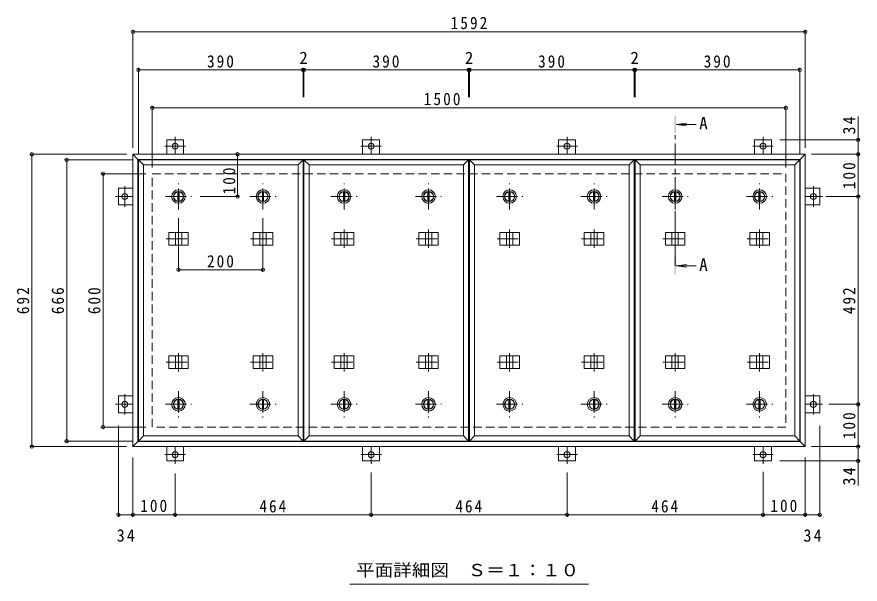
# Model space of a CAD drawing. Units: millimetres at full size, sheet at 1:10. Extents: x -2570 to 2311, y -1962 to 1160.
# Drawn here: x -2158 to -161, y -247 to 1096 of the extents above; entities that cross this region are included whole.
import ezdxf
from ezdxf.enums import TextEntityAlignment as Align

# ---------------------------------------------------------------- set-up
doc = ezdxf.new("R2010")
doc.units = ezdxf.units.MM
doc.header["$LTSCALE"] = 10
doc.header["$PDMODE"] = 32
doc.header["$PDSIZE"] = 8
doc.linetypes.add('CHAIN1', pattern=[8, 5, -1, 1, -1])
doc.linetypes.add('DASHED2', pattern=[3, 2, -1])
for name, color, linetype, lineweight in [('0-1_躯体', 2, 'DASHED2', 9), ('0-2_仕上', 3, 'Continuous', 9), ('0-3_建具', 4, 'Continuous', 9), ('0-5_寸法', 4, 'Continuous', 9), ('0-C', 2, 'Continuous', 9), ('0-E', 3, 'Continuous', 9), ('0-F', 7, 'Continuous', 9)]:
    doc.layers.add(name, color=color, linetype=linetype, lineweight=lineweight)
doc.styles.add('ＭＳ ゴシック', font='')
doc.styles.get('ＭＳ ゴシック').set_extended_font_data('MS Gothic')

msp = doc.modelspace()

# ---------------------------------------------------------------- linework, layer by layer
at = {"layer": '0-1_躯体'}
for p, q in [((-1836.8, 124.52), (-1836.8, 724.52)), ((-1836.8, 724.52), (-336.8, 724.52)), ((-336.8, 724.52), (-336.8, 124.52)), ((-336.8, 124.52), (-1836.8, 124.52))]:
    msp.add_line(p, q, dxfattribs=at)
at = {"layer": '0-2_仕上'}
for p, q in [((-1869.8, 757.52), (-1857.8, 745.52)), ((-1869.8, 91.52), (-1869.8, 757.52)), ((-1869.8, 757.52), (-1479.8, 757.52)), ((-1857.8, 745.52), (-1491.8, 745.52)), ((-1479.8, 91.52), (-1479.8, 757.52)), ((-1477.8, 757.52), (-1465.8, 745.52)), ((-1477.8, 91.52), (-1477.8, 757.52)), ((-1477.8, 757.52), (-1087.8, 757.52)), ((-1465.8, 745.52), (-1099.8, 745.52)), ((-1087.8, 91.52), (-1087.8, 757.52)), ((-1085.8, 757.52), (-1073.8, 745.52)), ((-1085.8, 91.52), (-1085.8, 757.52)), ((-1085.8, 757.52), (-695.8, 757.52)), ((-1073.8, 745.52), (-707.8, 745.52)), ((-695.8, 91.52), (-695.8, 757.52)), ((-693.8, 757.52), (-681.8, 745.52)), ((-693.8, 91.52), (-693.8, 757.52)), ((-693.8, 757.52), (-303.8, 757.52)), ((-681.8, 745.52), (-315.8, 745.52)), ((-303.8, 91.52), (-303.8, 757.52)), ((-1491.8, 103.52), (-1857.8, 103.52)), ((-1479.8, 91.52), (-1491.8, 103.52)), ((-1099.8, 103.52), (-1465.8, 103.52)), ((-1087.8, 91.52), (-1099.8, 103.52)), ((-707.8, 103.52), (-1073.8, 103.52)), ((-695.8, 91.52), (-707.8, 103.52)), ((-315.8, 103.52), (-681.8, 103.52)), ((-303.8, 91.52), (-315.8, 103.52)), ((-1479.8, 91.52), (-1869.8, 91.52)), ((-1087.8, 91.52), (-1477.8, 91.52)), ((-695.8, 91.52), (-1085.8, 91.52)), ((-303.8, 91.52), (-693.8, 91.52))]:
    msp.add_line(p, q, dxfattribs=at)
for points in [[(-1869.8, 91.52), (-1857.8, 103.52), (-1857.8, 745.52)], [(-1491.8, 103.52), (-1491.8, 745.52), (-1479.8, 757.52)], [(-1477.8, 91.52), (-1465.8, 103.52), (-1465.8, 745.52)], [(-1099.8, 103.52), (-1099.8, 745.52), (-1087.8, 757.52)], [(-1085.8, 91.52), (-1073.8, 103.52), (-1073.8, 745.52)], [(-707.8, 103.52), (-707.8, 745.52), (-695.8, 757.52)], [(-693.8, 91.52), (-681.8, 103.52), (-681.8, 745.52)], [(-315.8, 103.52), (-315.8, 745.52), (-303.8, 757.52)]]:
    msp.add_lwpolyline(points, dxfattribs=at)
at = {"layer": '0-3_建具', "color": 2}
for p, q in [((-1882.8, 770.52), (-1870.8, 758.52)), ((-1882.8, 78.52), (-1882.8, 770.52)), ((-1882.8, 770.52), (-290.8, 770.52)), ((-302.8, 758.52), (-290.8, 770.52)), ((-290.8, 770.52), (-290.8, 78.52)), ((-1870.8, 90.52), (-1870.8, 758.52)), ((-1870.8, 758.52), (-302.8, 758.52)), ((-302.8, 90.52), (-302.8, 758.52)), ((-1870.8, 90.52), (-1882.8, 78.52)), ((-302.8, 90.52), (-1870.8, 90.52)), ((-302.8, 90.52), (-290.8, 78.52)), ((-290.8, 78.52), (-1882.8, 78.52))]:
    msp.add_line(p, q, dxfattribs=at)
at = {"layer": '0-3_建具'}
for p, q in [((-1797.89, 585.52), (-1797.89, 555.52)), ((-1797.89, 585.52), (-1751.71, 585.52)), ((-1782.3, 585.52), (-1782.3, 555.52)), ((-1767.3, 585.52), (-1767.3, 555.52)), ((-1751.71, 585.52), (-1751.71, 555.52)), ((-1597.89, 585.52), (-1597.89, 555.52)), ((-1597.89, 585.52), (-1551.71, 585.52)), ((-1582.3, 585.52), (-1582.3, 555.52)), ((-1567.3, 585.52), (-1567.3, 555.52)), ((-1551.71, 585.52), (-1551.71, 555.52)), ((-1405.89, 585.52), (-1405.89, 555.52)), ((-1405.89, 585.52), (-1359.71, 585.52)), ((-1390.3, 585.52), (-1390.3, 555.52)), ((-1375.3, 585.52), (-1375.3, 555.52)), ((-1359.71, 585.52), (-1359.71, 555.52)), ((-1205.89, 585.52), (-1205.89, 555.52)), ((-1205.89, 585.52), (-1159.71, 585.52)), ((-1190.3, 585.52), (-1190.3, 555.52)), ((-1175.3, 585.52), (-1175.3, 555.52)), ((-1159.71, 585.52), (-1159.71, 555.52)), ((-1013.89, 585.52), (-1013.89, 555.52)), ((-1013.89, 585.52), (-967.71, 585.52)), ((-998.3, 585.52), (-998.3, 555.52)), ((-983.3, 585.52), (-983.3, 555.52)), ((-967.71, 585.52), (-967.71, 555.52)), ((-813.89, 585.52), (-813.89, 555.52)), ((-813.89, 585.52), (-767.71, 585.52)), ((-798.3, 585.52), (-798.3, 555.52)), ((-783.3, 585.52), (-783.3, 555.52)), ((-767.71, 585.52), (-767.71, 555.52)), ((-621.89, 585.52), (-621.89, 555.52)), ((-621.89, 585.52), (-575.71, 585.52)), ((-606.3, 585.52), (-606.3, 555.52)), ((-591.3, 585.52), (-591.3, 555.52)), ((-575.71, 585.52), (-575.71, 555.52)), ((-421.89, 585.52), (-421.89, 555.52)), ((-421.89, 585.52), (-375.71, 585.52)), ((-406.3, 585.52), (-406.3, 555.52)), ((-391.3, 585.52), (-391.3, 555.52)), ((-375.71, 585.52), (-375.71, 555.52)), ((-1797.89, 555.52), (-1751.71, 555.52)), ((-1597.89, 555.52), (-1551.71, 555.52)), ((-1405.89, 555.52), (-1359.71, 555.52)), ((-1205.89, 555.52), (-1159.71, 555.52)), ((-1013.89, 555.52), (-967.71, 555.52)), ((-813.89, 555.52), (-767.71, 555.52)), ((-621.89, 555.52), (-575.71, 555.52)), ((-421.89, 555.52), (-375.71, 555.52)), ((-1797.89, 263.52), (-1797.89, 293.52)), ((-1797.89, 293.52), (-1751.71, 293.52)), ((-1782.3, 263.52), (-1782.3, 293.52)), ((-1767.3, 263.52), (-1767.3, 293.52)), ((-1751.71, 263.52), (-1751.71, 293.52)), ((-1597.89, 263.52), (-1597.89, 293.52)), ((-1597.89, 293.52), (-1551.71, 293.52)), ((-1582.3, 263.52), (-1582.3, 293.52)), ((-1567.3, 263.52), (-1567.3, 293.52)), ((-1551.71, 263.52), (-1551.71, 293.52)), ((-1405.89, 263.52), (-1405.89, 293.52)), ((-1405.89, 293.52), (-1359.71, 293.52)), ((-1390.3, 263.52), (-1390.3, 293.52)), ((-1375.3, 263.52), (-1375.3, 293.52)), ((-1359.71, 263.52), (-1359.71, 293.52)), ((-1205.89, 263.52), (-1205.89, 293.52)), ((-1205.89, 293.52), (-1159.71, 293.52)), ((-1190.3, 263.52), (-1190.3, 293.52)), ((-1175.3, 263.52), (-1175.3, 293.52)), ((-1159.71, 263.52), (-1159.71, 293.52)), ((-1013.89, 263.52), (-1013.89, 293.52)), ((-1013.89, 293.52), (-967.71, 293.52)), ((-998.3, 263.52), (-998.3, 293.52)), ((-983.3, 263.52), (-983.3, 293.52)), ((-967.71, 263.52), (-967.71, 293.52)), ((-813.89, 263.52), (-813.89, 293.52)), ((-813.89, 293.52), (-767.71, 293.52)), ((-798.3, 263.52), (-798.3, 293.52)), ((-783.3, 263.52), (-783.3, 293.52)), ((-767.71, 263.52), (-767.71, 293.52)), ((-621.89, 263.52), (-621.89, 293.52)), ((-621.89, 293.52), (-575.71, 293.52)), ((-606.3, 263.52), (-606.3, 293.52)), ((-591.3, 263.52), (-591.3, 293.52)), ((-575.71, 263.52), (-575.71, 293.52)), ((-421.89, 263.52), (-421.89, 293.52)), ((-421.89, 293.52), (-375.71, 293.52)), ((-406.3, 263.52), (-406.3, 293.52)), ((-391.3, 263.52), (-391.3, 293.52)), ((-375.71, 263.52), (-375.71, 293.52)), ((-1797.89, 263.52), (-1751.71, 263.52)), ((-1597.89, 263.52), (-1551.71, 263.52)), ((-1405.89, 263.52), (-1359.71, 263.52)), ((-1205.89, 263.52), (-1159.71, 263.52)), ((-1013.89, 263.52), (-967.71, 263.52)), ((-813.89, 263.52), (-767.71, 263.52)), ((-621.89, 263.52), (-575.71, 263.52)), ((-421.89, 263.52), (-375.71, 263.52))]:
    msp.add_line(p, q, dxfattribs=at)
at = {"layer": '0-3_建具', "linetype": 'CHAIN1'}
for p, q in [((-1774.8, 592.63), (-1774.8, 549.4)), ((-1574.8, 592.63), (-1574.8, 549.4)), ((-1382.8, 592.63), (-1382.8, 549.4)), ((-1182.8, 592.63), (-1182.8, 549.4)), ((-990.8, 592.63), (-990.8, 549.4)), ((-790.8, 592.63), (-790.8, 549.4)), ((-598.8, 592.63), (-598.8, 549.4)), ((-398.8, 592.63), (-398.8, 549.4)), ((-1804.21, 570.52), (-1745.39, 570.52)), ((-1604.21, 570.52), (-1545.39, 570.52)), ((-1412.21, 570.52), (-1353.39, 570.52)), ((-1212.21, 570.52), (-1153.39, 570.52)), ((-1020.21, 570.52), (-961.39, 570.52)), ((-820.21, 570.52), (-761.39, 570.52)), ((-628.21, 570.52), (-569.39, 570.52)), ((-428.21, 570.52), (-369.39, 570.52)), ((-1774.8, 256.4), (-1774.8, 299.64)), ((-1574.8, 256.4), (-1574.8, 299.64)), ((-1382.8, 256.4), (-1382.8, 299.64)), ((-1182.8, 256.4), (-1182.8, 299.64)), ((-990.8, 256.4), (-990.8, 299.64)), ((-790.8, 256.4), (-790.8, 299.64)), ((-598.8, 256.4), (-598.8, 299.64)), ((-398.8, 256.4), (-398.8, 299.64)), ((-1804.21, 278.52), (-1745.39, 278.52)), ((-1604.21, 278.52), (-1545.39, 278.52)), ((-1412.21, 278.52), (-1353.39, 278.52)), ((-1212.21, 278.52), (-1153.39, 278.52)), ((-1020.21, 278.52), (-961.39, 278.52)), ((-820.21, 278.52), (-761.39, 278.52)), ((-628.21, 278.52), (-569.39, 278.52)), ((-428.21, 278.52), (-369.39, 278.52))]:
    msp.add_line(p, q, dxfattribs=at)
at = {"layer": '0-5_寸法'}
for p, q in [((-596.8, 841.33), (-572.01, 844.6)), ((-596.8, 841.33), (-572.01, 838.07)), ((-596.8, 841.33), (-549.34, 841.33)), ((-596.8, 506.21), (-572.01, 509.47)), ((-596.8, 506.21), (-572.01, 502.95)), ((-596.8, 506.21), (-549.34, 506.21))]:
    msp.add_line(p, q, dxfattribs=at)
at = {"layer": '0-5_寸法', "linetype": 'CHAIN1'}
msp.add_line((-598.8, 506.21), (-598.8, 821.33), dxfattribs=at)
at = {"layer": '0-5_寸法', "color": 7}
msp.add_line((-1369.33, -247.26), (-804.27, -247.26), dxfattribs=at)
at = {"layer": '0-5_寸法'}
for points in [[(-596.8, 861.33), (-600.8, 861.33), (-596.8, 821.33), (-600.8, 821.33)], [(-596.8, 486.21), (-600.8, 486.21), (-596.8, 526.21), (-600.8, 526.21)]]:
    msp.add_solid(points, dxfattribs=at)
at = {"layer": '0-C', "linetype": 'CHAIN1'}
for p, q in [((-1774.8, 639.52), (-1774.8, 701.52)), ((-1574.8, 639.52), (-1574.8, 701.52)), ((-1382.8, 639.52), (-1382.8, 701.52)), ((-1182.8, 639.52), (-1182.8, 701.52)), ((-990.8, 639.52), (-990.8, 701.52)), ((-790.8, 639.52), (-790.8, 701.52)), ((-598.8, 639.52), (-598.8, 701.52)), ((-398.8, 639.52), (-398.8, 701.52)), ((-1805.8, 670.52), (-1743.8, 670.52)), ((-1605.8, 670.52), (-1543.8, 670.52)), ((-1413.8, 670.52), (-1351.8, 670.52)), ((-1213.8, 670.52), (-1151.8, 670.52)), ((-1021.8, 670.52), (-959.8, 670.52)), ((-821.8, 670.52), (-759.8, 670.52)), ((-629.8, 670.52), (-567.8, 670.52)), ((-429.8, 670.52), (-367.8, 670.52)), ((-1774.8, 209.52), (-1774.8, 147.52)), ((-1574.8, 209.52), (-1574.8, 147.52)), ((-1382.8, 209.52), (-1382.8, 147.52)), ((-1182.8, 209.52), (-1182.8, 147.52)), ((-990.8, 209.52), (-990.8, 147.52)), ((-790.8, 209.52), (-790.8, 147.52)), ((-598.8, 209.52), (-598.8, 147.52)), ((-398.8, 209.52), (-398.8, 147.52)), ((-1805.8, 178.52), (-1743.8, 178.52)), ((-1605.8, 178.52), (-1543.8, 178.52)), ((-1413.8, 178.52), (-1351.8, 178.52)), ((-1213.8, 178.52), (-1151.8, 178.52)), ((-1021.8, 178.52), (-959.8, 178.52)), ((-821.8, 178.52), (-759.8, 178.52)), ((-629.8, 178.52), (-567.8, 178.52)), ((-429.8, 178.52), (-367.8, 178.52))]:
    msp.add_line(p, q, dxfattribs=at)
at = {"layer": '0-C'}
for p, q in [((-1776.3, 681.92), (-1776.3, 659.12)), ((-1773.3, 681.92), (-1773.3, 659.12)), ((-1576.3, 681.92), (-1576.3, 659.12)), ((-1573.3, 681.92), (-1573.3, 659.12)), ((-1384.3, 681.92), (-1384.3, 659.12)), ((-1381.3, 681.92), (-1381.3, 659.12)), ((-1184.3, 681.92), (-1184.3, 659.12)), ((-1181.3, 681.92), (-1181.3, 659.12)), ((-992.3, 681.92), (-992.3, 659.12)), ((-989.3, 681.92), (-989.3, 659.12)), ((-792.3, 681.92), (-792.3, 659.12)), ((-789.3, 681.92), (-789.3, 659.12)), ((-600.3, 681.92), (-600.3, 659.12)), ((-597.3, 681.92), (-597.3, 659.12)), ((-400.3, 681.92), (-400.3, 659.12)), ((-397.3, 681.92), (-397.3, 659.12)), ((-1776.3, 167.11), (-1776.3, 189.92)), ((-1773.3, 167.11), (-1773.3, 189.92)), ((-1576.3, 167.11), (-1576.3, 189.92)), ((-1573.3, 167.11), (-1573.3, 189.92)), ((-1384.3, 167.11), (-1384.3, 189.92)), ((-1381.3, 167.11), (-1381.3, 189.92)), ((-1184.3, 167.11), (-1184.3, 189.92)), ((-1181.3, 167.11), (-1181.3, 189.92)), ((-992.3, 167.11), (-992.3, 189.92)), ((-989.3, 167.11), (-989.3, 189.92)), ((-792.3, 167.11), (-792.3, 189.92)), ((-789.3, 167.11), (-789.3, 189.92)), ((-600.3, 167.11), (-600.3, 189.92)), ((-597.3, 167.11), (-597.3, 189.92)), ((-400.3, 167.11), (-400.3, 189.92)), ((-397.3, 167.11), (-397.3, 189.92))]:
    msp.add_line(p, q, dxfattribs=at)
for centre, radius in [((-1774.8, 670.52), 16), ((-1774.8, 670.52), 12), ((-1774.8, 670.52), 11.5), ((-1574.8, 670.52), 16), ((-1574.8, 670.52), 12), ((-1574.8, 670.52), 11.5), ((-1382.8, 670.52), 16), ((-1382.8, 670.52), 12), ((-1382.8, 670.52), 11.5), ((-1182.8, 670.52), 16), ((-1182.8, 670.52), 12), ((-1182.8, 670.52), 11.5), ((-990.8, 670.52), 16), ((-990.8, 670.52), 12), ((-990.8, 670.52), 11.5), ((-790.8, 670.52), 16), ((-790.8, 670.52), 12), ((-790.8, 670.52), 11.5), ((-598.8, 670.52), 16), ((-598.8, 670.52), 12), ((-598.8, 670.52), 11.5), ((-398.8, 670.52), 16), ((-398.8, 670.52), 12), ((-398.8, 670.52), 11.5), ((-1774.8, 178.52), 16), ((-1774.8, 178.52), 12), ((-1774.8, 178.52), 11.5), ((-1574.8, 178.52), 16), ((-1574.8, 178.52), 12), ((-1574.8, 178.52), 11.5), ((-1382.8, 178.52), 16), ((-1382.8, 178.52), 12), ((-1382.8, 178.52), 11.5), ((-1182.8, 178.52), 16), ((-1182.8, 178.52), 12), ((-1182.8, 178.52), 11.5), ((-990.8, 178.52), 16), ((-990.8, 178.52), 12), ((-990.8, 178.52), 11.5), ((-790.8, 178.52), 16), ((-790.8, 178.52), 12), ((-790.8, 178.52), 11.5), ((-598.8, 178.52), 16), ((-598.8, 178.52), 12), ((-598.8, 178.52), 11.5), ((-398.8, 178.52), 16), ((-398.8, 178.52), 12), ((-398.8, 178.52), 11.5)]:
    msp.add_circle(centre, radius, dxfattribs=at)
at = {"layer": '0-E'}
for p, q in [((-1802.8, 804.72), (-1762.8, 804.72)), ((-1802.8, 804.72), (-1802.8, 770.52)), ((-1762.8, 804.72), (-1762.8, 770.52)), ((-1338.8, 804.72), (-1298.8, 804.72)), ((-1338.8, 804.72), (-1338.8, 770.52)), ((-1298.8, 804.72), (-1298.8, 770.52)), ((-874.8, 804.72), (-834.8, 804.72)), ((-874.8, 804.72), (-874.8, 770.52)), ((-834.8, 804.72), (-834.8, 770.52)), ((-410.8, 804.72), (-370.8, 804.72)), ((-410.8, 804.72), (-410.8, 770.52)), ((-370.8, 804.72), (-370.8, 770.52)), ((-1917, 650.52), (-1917, 690.52)), ((-1917, 690.52), (-1882.8, 690.52)), ((-256.6, 690.52), (-290.8, 690.52)), ((-256.6, 690.52), (-256.6, 650.52)), ((-1917, 650.52), (-1882.8, 650.52)), ((-256.6, 650.52), (-290.8, 650.52)), ((-1917, 158.52), (-1917, 198.52)), ((-1917, 198.52), (-1882.8, 198.52)), ((-256.6, 198.52), (-290.8, 198.52)), ((-256.6, 198.52), (-256.6, 158.52)), ((-1917, 158.52), (-1882.8, 158.52)), ((-256.6, 158.52), (-290.8, 158.52)), ((-1802.8, 44.32), (-1802.8, 78.52)), ((-1762.8, 44.32), (-1762.8, 78.52)), ((-1338.8, 44.32), (-1338.8, 78.52)), ((-1298.8, 44.32), (-1298.8, 78.52)), ((-874.8, 44.32), (-874.8, 78.52)), ((-834.8, 44.32), (-834.8, 78.52)), ((-410.8, 44.32), (-410.8, 78.52)), ((-370.8, 44.32), (-370.8, 78.52)), ((-1762.8, 44.32), (-1802.8, 44.32)), ((-1298.8, 44.32), (-1338.8, 44.32)), ((-834.8, 44.32), (-874.8, 44.32)), ((-370.8, 44.32), (-410.8, 44.32))]:
    msp.add_line(p, q, dxfattribs=at)
at = {"layer": '0-E', "linetype": 'CHAIN1'}
for p, q in [((-1782.8, 811.69), (-1782.8, 770.52)), ((-1318.8, 811.69), (-1318.8, 770.52)), ((-854.8, 811.69), (-854.8, 770.52)), ((-390.8, 811.69), (-390.8, 770.52)), ((-1758.42, 789.72), (-1807.18, 789.72)), ((-1294.42, 789.72), (-1343.18, 789.72)), ((-830.42, 789.72), (-879.18, 789.72)), ((-366.42, 789.72), (-415.18, 789.72)), ((-1902, 694.89), (-1902, 646.14)), ((-271.6, 646.14), (-271.6, 694.89)), ((-1923.97, 670.52), (-1882.8, 670.52)), ((-249.63, 670.52), (-290.8, 670.52)), ((-1902, 202.89), (-1902, 154.14)), ((-271.6, 154.14), (-271.6, 202.89)), ((-1923.97, 178.52), (-1882.8, 178.52)), ((-249.63, 178.52), (-290.8, 178.52)), ((-1782.8, 37.34), (-1782.8, 78.52)), ((-1318.8, 37.34), (-1318.8, 78.52)), ((-854.8, 37.34), (-854.8, 78.52)), ((-390.8, 37.34), (-390.8, 78.52)), ((-1807.18, 59.32), (-1758.42, 59.32)), ((-1343.18, 59.32), (-1294.42, 59.32)), ((-879.18, 59.32), (-830.42, 59.32)), ((-415.18, 59.32), (-366.42, 59.32))]:
    msp.add_line(p, q, dxfattribs=at)
at = {"layer": '0-E'}
for centre in [(-1782.8, 789.72), (-1318.8, 789.72), (-854.8, 789.72), (-390.8, 789.72), (-1902, 670.52), (-271.6, 670.52), (-1902, 178.52), (-271.6, 178.52), (-1782.8, 59.32), (-1318.8, 59.32), (-854.8, 59.32), (-390.8, 59.32)]:
    msp.add_circle(centre, 7, dxfattribs=at)
at = {"layer": '0-F'}
for p, q in [((-1882.8, 785.52), (-1882.8, 1065.52)), ((-1882.8, 1060.52), (-290.8, 1060.52)), ((-290.8, 785.52), (-290.8, 1065.52)), ((-1869.8, 772.52), (-1869.8, 975.52)), ((-1869.8, 970.52), (-1479.8, 970.52)), ((-1479.8, 973.52), (-1479.8, 905.53)), ((-1479.8, 970.52), (-1477.8, 970.52)), ((-1477.8, 973.52), (-1477.8, 905.53)), ((-1477.8, 970.52), (-1087.8, 970.52)), ((-1087.8, 973.52), (-1087.8, 905.53)), ((-1087.8, 970.52), (-1085.8, 970.52)), ((-1085.8, 973.52), (-1085.8, 905.53)), ((-1085.8, 970.52), (-695.8, 970.52)), ((-695.8, 973.52), (-695.8, 905.53)), ((-695.8, 970.52), (-693.8, 970.52)), ((-693.8, 973.52), (-693.8, 905.53)), ((-693.8, 970.52), (-303.8, 970.52)), ((-303.8, 772.52), (-303.8, 975.52)), ((-1836.8, 739.52), (-1836.8, 885.52)), ((-1836.8, 880.52), (-336.8, 880.52)), ((-336.8, 739.52), (-336.8, 885.52)), ((-165.82, 804.72), (-165.82, 859.9)), ((-160.82, 804.72), (-350.8, 804.72)), ((-165.82, 770.52), (-165.82, 804.72)), ((-1897.8, 770.52), (-2127.06, 770.52)), ((-2122.06, 78.52), (-2122.06, 770.52)), ((-1634.88, 770.52), (-1634.88, 670.52)), ((-275.8, 770.52), (-160.82, 770.52)), ((-165.82, 670.52), (-165.82, 770.52)), ((-1884.8, 757.52), (-2044.59, 757.52)), ((-2039.59, 91.52), (-2039.59, 757.52)), ((-1851.8, 724.52), (-1958.42, 724.52)), ((-1953.42, 124.52), (-1953.42, 724.52)), ((-1631.88, 670.52), (-1723.8, 670.52)), ((-241.87, 670.52), (-160.82, 670.52)), ((-165.82, 178.52), (-165.82, 670.52)), ((-1774.8, 494.22), (-1774.8, 619.52)), ((-1574.8, 494.22), (-1574.8, 619.52)), ((-1774.8, 497.22), (-1574.8, 497.22)), ((-235.28, 178.52), (-160.82, 178.52)), ((-165.82, 78.52), (-165.82, 178.52)), ((-1851.8, 124.52), (-1958.42, 124.52)), ((-1917, -87.85), (-1917, 127.31)), ((-256.6, -87.85), (-256.6, 127.31)), ((-1884.8, 91.52), (-2044.59, 91.52)), ((-1897.8, 78.52), (-2127.06, 78.52)), ((-275.8, 78.52), (-160.82, 78.52)), ((-165.82, 78.52), (-165.82, 44.32)), ((-1882.8, 52.31), (-1882.8, -87.85)), ((-160.82, 44.32), (-350.8, 44.32)), ((-290.8, 52.31), (-290.8, -87.85)), ((-165.82, 44.32), (-165.82, -13.63)), ((-1782.8, 15.01), (-1782.8, -87.85)), ((-1318.8, -85.85), (-1318.8, 17.34)), ((-854.8, -85.85), (-854.8, 17.34)), ((-390.8, 18.38), (-390.8, -87.85)), ((-1917, -82.85), (-1882.8, -82.85)), ((-1882.8, -82.85), (-1782.8, -82.85)), ((-1782.8, -82.85), (-1318.8, -82.85)), ((-1318.8, -82.85), (-854.8, -82.85)), ((-854.8, -82.85), (-390.8, -82.85)), ((-390.8, -82.85), (-290.8, -82.85)), ((-290.8, -82.85), (-256.6, -82.85))]:
    msp.add_line(p, q, dxfattribs=at)
for p in [(-1882.8, 1060.52), (-290.8, 1060.52), (-1869.8, 970.52), (-1479.8, 970.52), (-1477.8, 970.52), (-1087.8, 970.52), (-1085.8, 970.52), (-695.8, 970.52), (-693.8, 970.52), (-303.8, 970.52), (-1836.8, 880.52), (-336.8, 880.52), (-165.82, 804.72), (-2122.06, 770.52), (-2039.59, 757.52), (-1634.88, 770.52), (-165.82, 770.52), (-1953.42, 724.52), (-1634.88, 670.52), (-165.82, 670.52), (-1774.8, 497.22), (-1574.8, 497.22), (-165.82, 178.52), (-1953.42, 124.52), (-2122.06, 78.52), (-2039.59, 91.52), (-165.82, 78.52), (-165.82, 44.32), (-1917, -82.85), (-1882.8, -82.85), (-1782.8, -82.85), (-1318.8, -82.85), (-854.8, -82.85), (-390.8, -82.85), (-290.8, -82.85), (-256.6, -82.85)]:
    msp.add_point(p, dxfattribs=at)

# ---------------------------------------------------------------- texts
at = {"layer": '0-5_寸法', "color": 2, "style": 'ＭＳ ゴシック'}
for p in [(-541.77, 820.94), (-541.77, 485.81)]:
    msp.add_text('A', height=29.33, dxfattribs=at).set_placement(p, align=Align.BOTTOM_LEFT)
at = {"layer": '0-5_寸法', "color": 2, "style": 'ＭＳ ゴシック', "width": 1.1}
msp.add_text('平面詳細図\u3000Ｓ＝１：１０', height=29.33, dxfattribs=at).set_placement((-1354.3, -237.45), align=Align.BOTTOM_LEFT)
at = {"layer": '0-F', "color": 2, "style": 'ＭＳ ゴシック'}
for p in [(-1488.8, 975.52), (-1096.8, 975.52), (-704.8, 975.52)]:
    msp.add_text('2', height=29.33, dxfattribs=at).set_placement(p, align=Align.BOTTOM_LEFT)
at = {"layer": '0-F', "color": 2, "char_height": 29.33, "attachment_point": 7, "style": 'ＭＳ ゴシック'}
for s, insert in [('\\T1.28;\\W0.9;1592', (-1130.55, 1066.52)), ('\\T1.27;\\W0.9;390', (-1707.3, 975.52)), ('\\T1.27;\\W0.9;390', (-1315.3, 975.52)), ('\\T1.27;\\W0.9;390', (-923.3, 975.52)), ('\\T1.27;\\W0.9;390', (-531.3, 975.52)), ('\\T1.28;\\W0.9;1500', (-1194.09, 886.52)), ('\\T1.27;\\W0.9;200', (-1707.3, 502.22)), ('\\T1.27;\\W0.9;100', (-1865.3, -76.85)), ('\\T1.27;\\W0.9;464', (-1583.3, -77.85)), ('\\T1.27;\\W0.9;464', (-1119.3, -77.85)), ('\\T1.27;\\W0.9;464', (-655.3, -77.85)), ('\\T1.27;\\W0.9;100', (-373.3, -76.85)), ('\\T1.27;\\W0.95;34', (-1921.15, -147.07)), ('\\T1.27;\\W0.95;34', (-294.95, -147.07))]:
    msp.add_mtext(s, dxfattribs=dict(at, insert=insert))
at = {"layer": '0-F', "color": 2, "char_height": 29.33, "attachment_point": 7, "rotation": 90, "style": 'ＭＳ ゴシック'}
for s, insert in [('\\T1.27;\\W0.95;34', (-171.82, 817.4)), ('\\T1.27;\\W0.9;100', (-171.82, 688.02)), ('\\T1.27;\\W0.9;100', (-1639.88, 675.61)), ('\\T1.27;\\W0.9;692', (-2128.06, 392.02)), ('\\T1.27;\\W0.9;666', (-2045.59, 392.02)), ('\\T1.27;\\W0.9;600', (-1959.42, 392.02)), ('\\T1.27;\\W0.9;492', (-171.82, 392.02)), ('\\T1.27;\\W0.9;100', (-171.82, 96.02)), ('\\T1.27;\\W0.95;34', (-171.82, -13.63))]:
    msp.add_mtext(s, dxfattribs=dict(at, insert=insert))

doc.saveas('drawing.dxf')
